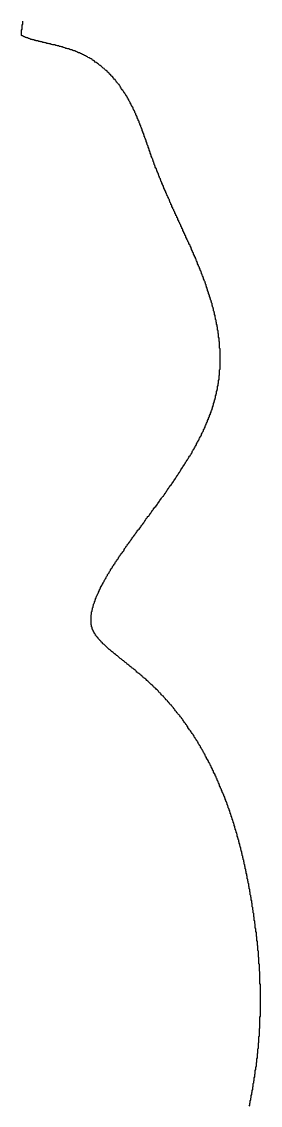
# Model space of a CAD drawing. Header units: millimetres. Extents: x 111 to 2999, y 81 to 1941.
# Drawn here: x 1064.9 to 1069.65, y 1395.88 to 1417.43 of the extents above; entities that cross this region are included whole.
import ezdxf

# ---------------------------------------------------------------- set-up
doc = ezdxf.new("R2010")
doc.units = ezdxf.units.MM

msp = doc.modelspace()

# ---------------------------------------------------------------- linework, layer by layer
msp.add_polyline3d([(1069.43, 1395.863, 0), (1069.44, 1395.883, 0), (1069.44, 1395.903, 0), (1069.44, 1395.913, 0), (1069.45, 1395.933, 0), (1069.45, 1395.953, 0), (1069.45, 1395.973, 0), (1069.46, 1395.983, 0), (1069.46, 1396.003, 0), (1069.46, 1396.023, 0), (1069.47, 1396.033, 0), (1069.47, 1396.053, 0), (1069.47, 1396.073, 0), (1069.48, 1396.093, 0), (1069.48, 1396.103, 0), (1069.48, 1396.123, 0), (1069.49, 1396.143, 0), (1069.49, 1396.153, 0), (1069.49, 1396.173, 0), (1069.5, 1396.193, 0), (1069.5, 1396.203, 0), (1069.5, 1396.223, 0), (1069.5, 1396.243, 0), (1069.51, 1396.253, 0), (1069.51, 1396.273, 0), (1069.51, 1396.293, 0), (1069.51, 1396.313, 0), (1069.52, 1396.323, 0), (1069.52, 1396.343, 0), (1069.52, 1396.363, 0), (1069.53, 1396.373, 0), (1069.53, 1396.393, 0), (1069.53, 1396.413, 0), (1069.53, 1396.423, 0), (1069.54, 1396.443, 0), (1069.54, 1396.463, 0), (1069.54, 1396.473, 0), (1069.54, 1396.493, 0), (1069.55, 1396.513, 0), (1069.55, 1396.523, 0), (1069.55, 1396.543, 0), (1069.55, 1396.563, 0), (1069.55, 1396.573, 0), (1069.56, 1396.593, 0), (1069.56, 1396.603, 0), (1069.56, 1396.623, 0), (1069.56, 1396.643, 0), (1069.57, 1396.653, 0), (1069.57, 1396.673, 0), (1069.57, 1396.693, 0), (1069.57, 1396.703, 0), (1069.57, 1396.723, 0), (1069.58, 1396.743, 0), (1069.58, 1396.753, 0), (1069.58, 1396.773, 0), (1069.58, 1396.793, 0), (1069.58, 1396.803, 0), (1069.59, 1396.823, 0), (1069.59, 1396.833, 0), (1069.59, 1396.853, 0), (1069.59, 1396.873, 0), (1069.59, 1396.883, 0), (1069.59, 1396.903, 0), (1069.6, 1396.923, 0), (1069.6, 1396.933, 0), (1069.6, 1396.953, 0), (1069.6, 1396.963, 0), (1069.6, 1396.983, 0), (1069.6, 1397.003, 0), (1069.61, 1397.013, 0), (1069.61, 1397.033, 0), (1069.61, 1397.043, 0), (1069.61, 1397.063, 0), (1069.61, 1397.083, 0), (1069.61, 1397.093, 0), (1069.61, 1397.113, 0), (1069.62, 1397.133, 0), (1069.62, 1397.143, 0), (1069.62, 1397.163, 0), (1069.62, 1397.173, 0), (1069.62, 1397.193, 0), (1069.62, 1397.213, 0), (1069.62, 1397.223, 0), (1069.62, 1397.243, 0), (1069.63, 1397.253, 0), (1069.63, 1397.273, 0), (1069.63, 1397.293, 0), (1069.63, 1397.303, 0), (1069.63, 1397.323, 0), (1069.63, 1397.333, 0), (1069.63, 1397.353, 0), (1069.63, 1397.363, 0), (1069.63, 1397.383, 0), (1069.63, 1397.403, 0), (1069.64, 1397.413, 0), (1069.64, 1397.433, 0), (1069.64, 1397.443, 0), (1069.64, 1397.463, 0), (1069.64, 1397.483, 0), (1069.64, 1397.493, 0), (1069.64, 1397.513, 0), (1069.64, 1397.523, 0), (1069.64, 1397.543, 0), (1069.64, 1397.553, 0), (1069.64, 1397.573, 0), (1069.64, 1397.593, 0), (1069.64, 1397.603, 0), (1069.64, 1397.623, 0), (1069.64, 1397.633, 0), (1069.65, 1397.653, 0), (1069.65, 1397.663, 0), (1069.65, 1397.683, 0), (1069.65, 1397.703, 0), (1069.65, 1397.713, 0), (1069.65, 1397.733, 0), (1069.65, 1397.743, 0), (1069.65, 1397.763, 0), (1069.65, 1397.773, 0), (1069.65, 1397.793, 0), (1069.65, 1397.803, 0), (1069.65, 1397.823, 0), (1069.65, 1397.843, 0), (1069.65, 1397.853, 0), (1069.65, 1397.873, 0), (1069.65, 1397.883, 0), (1069.65, 1397.903, 0), (1069.65, 1397.913, 0), (1069.65, 1397.933, 0), (1069.65, 1397.943, 0), (1069.65, 1397.963, 0), (1069.65, 1397.973, 0), (1069.65, 1397.993, 0), (1069.65, 1398.013, 0), (1069.65, 1398.023, 0), (1069.65, 1398.043, 0), (1069.65, 1398.053, 0), (1069.65, 1398.073, 0), (1069.65, 1398.083, 0), (1069.65, 1398.103, 0), (1069.65, 1398.113, 0), (1069.65, 1398.133, 0), (1069.65, 1398.143, 0), (1069.65, 1398.163, 0), (1069.65, 1398.183, 0), (1069.65, 1398.193, 0), (1069.65, 1398.213, 0), (1069.65, 1398.223, 0), (1069.65, 1398.243, 0), (1069.65, 1398.253, 0), (1069.65, 1398.273, 0), (1069.65, 1398.283, 0), (1069.64, 1398.303, 0), (1069.64, 1398.313, 0), (1069.64, 1398.333, 0), (1069.64, 1398.343, 0), (1069.64, 1398.363, 0), (1069.64, 1398.373, 0), (1069.64, 1398.393, 0), (1069.64, 1398.403, 0), (1069.64, 1398.423, 0), (1069.64, 1398.443, 0), (1069.64, 1398.453, 0), (1069.64, 1398.473, 0), (1069.64, 1398.483, 0), (1069.64, 1398.503, 0), (1069.64, 1398.513, 0), (1069.64, 1398.533, 0), (1069.63, 1398.543, 0), (1069.63, 1398.563, 0), (1069.63, 1398.573, 0), (1069.63, 1398.593, 0), (1069.63, 1398.603, 0), (1069.63, 1398.623, 0), (1069.63, 1398.633, 0), (1069.63, 1398.653, 0), (1069.63, 1398.663, 0), (1069.63, 1398.683, 0), (1069.62, 1398.693, 0), (1069.62, 1398.713, 0), (1069.62, 1398.723, 0), (1069.62, 1398.743, 0), (1069.62, 1398.753, 0), (1069.62, 1398.773, 0), (1069.62, 1398.783, 0), (1069.62, 1398.803, 0), (1069.62, 1398.813, 0), (1069.61, 1398.833, 0), (1069.61, 1398.843, 0), (1069.61, 1398.863, 0), (1069.61, 1398.873, 0), (1069.61, 1398.893, 0), (1069.61, 1398.913, 0), (1069.61, 1398.923, 0), (1069.61, 1398.943, 0), (1069.6, 1398.953, 0), (1069.6, 1398.973, 0), (1069.6, 1398.983, 0), (1069.6, 1399.003, 0), (1069.6, 1399.013, 0), (1069.6, 1399.033, 0), (1069.6, 1399.043, 0), (1069.59, 1399.063, 0), (1069.59, 1399.073, 0), (1069.59, 1399.093, 0), (1069.59, 1399.103, 0), (1069.59, 1399.123, 0), (1069.59, 1399.133, 0), (1069.58, 1399.153, 0), (1069.58, 1399.163, 0), (1069.58, 1399.183, 0), (1069.58, 1399.193, 0), (1069.58, 1399.213, 0), (1069.58, 1399.223, 0), (1069.57, 1399.243, 0), (1069.57, 1399.253, 0), (1069.57, 1399.273, 0), (1069.57, 1399.283, 0), (1069.57, 1399.303, 0), (1069.57, 1399.313, 0), (1069.56, 1399.333, 0), (1069.56, 1399.343, 0), (1069.56, 1399.363, 0), (1069.56, 1399.373, 0), (1069.56, 1399.393, 0), (1069.55, 1399.403, 0), (1069.55, 1399.423, 0), (1069.55, 1399.433, 0), (1069.55, 1399.453, 0), (1069.55, 1399.463, 0), (1069.55, 1399.483, 0), (1069.54, 1399.493, 0), (1069.54, 1399.513, 0), (1069.54, 1399.523, 0), (1069.54, 1399.543, 0), (1069.53, 1399.553, 0), (1069.53, 1399.573, 0), (1069.53, 1399.583, 0), (1069.53, 1399.603, 0), (1069.53, 1399.613, 0), (1069.52, 1399.633, 0), (1069.52, 1399.643, 0), (1069.52, 1399.663, 0), (1069.52, 1399.673, 0), (1069.52, 1399.693, 0), (1069.51, 1399.703, 0), (1069.51, 1399.723, 0), (1069.51, 1399.733, 0), (1069.51, 1399.753, 0), (1069.5, 1399.763, 0), (1069.5, 1399.783, 0), (1069.5, 1399.793, 0), (1069.5, 1399.813, 0), (1069.49, 1399.823, 0), (1069.49, 1399.843, 0), (1069.49, 1399.853, 0), (1069.49, 1399.873, 0), (1069.49, 1399.883, 0), (1069.48, 1399.903, 0), (1069.48, 1399.913, 0), (1069.48, 1399.933, 0), (1069.48, 1399.943, 0), (1069.47, 1399.963, 0), (1069.47, 1399.973, 0), (1069.47, 1399.993, 0), (1069.47, 1400.003, 0), (1069.46, 1400.023, 0), (1069.46, 1400.033, 0), (1069.46, 1400.053, 0), (1069.45, 1400.063, 0), (1069.45, 1400.083, 0), (1069.45, 1400.093, 0), (1069.45, 1400.113, 0), (1069.44, 1400.123, 0), (1069.44, 1400.143, 0), (1069.44, 1400.153, 0), (1069.44, 1400.173, 0), (1069.43, 1400.183, 0), (1069.43, 1400.203, 0), (1069.43, 1400.213, 0), (1069.42, 1400.233, 0), (1069.42, 1400.253, 0), (1069.42, 1400.263, 0), (1069.42, 1400.283, 0), (1069.41, 1400.293, 0), (1069.41, 1400.313, 0), (1069.41, 1400.323, 0), (1069.4, 1400.343, 0), (1069.4, 1400.353, 0), (1069.4, 1400.373, 0), (1069.39, 1400.383, 0), (1069.39, 1400.403, 0), (1069.39, 1400.413, 0), (1069.39, 1400.433, 0), (1069.38, 1400.443, 0), (1069.38, 1400.463, 0), (1069.38, 1400.473, 0), (1069.37, 1400.493, 0), (1069.37, 1400.503, 0), (1069.37, 1400.523, 0), (1069.36, 1400.543, 0), (1069.36, 1400.553, 0), (1069.36, 1400.573, 0), (1069.35, 1400.583, 0), (1069.35, 1400.603, 0), (1069.35, 1400.613, 0), (1069.34, 1400.633, 0), (1069.34, 1400.643, 0), (1069.34, 1400.663, 0), (1069.33, 1400.673, 0), (1069.33, 1400.693, 0), (1069.33, 1400.703, 0), (1069.32, 1400.723, 0), (1069.32, 1400.733, 0), (1069.32, 1400.753, 0), (1069.31, 1400.763, 0), (1069.31, 1400.783, 0), (1069.3, 1400.803, 0), (1069.3, 1400.813, 0), (1069.3, 1400.833, 0), (1069.29, 1400.843, 0), (1069.29, 1400.863, 0), (1069.29, 1400.873, 0), (1069.28, 1400.893, 0), (1069.28, 1400.903, 0), (1069.28, 1400.923, 0), (1069.27, 1400.933, 0), (1069.27, 1400.953, 0), (1069.26, 1400.963, 0), (1069.26, 1400.983, 0), (1069.26, 1401.003, 0), (1069.25, 1401.013, 0), (1069.25, 1401.033, 0), (1069.24, 1401.043, 0), (1069.24, 1401.063, 0), (1069.24, 1401.073, 0), (1069.23, 1401.093, 0), (1069.23, 1401.103, 0), (1069.22, 1401.123, 0), (1069.22, 1401.133, 0), (1069.22, 1401.153, 0), (1069.21, 1401.163, 0), (1069.21, 1401.183, 0), (1069.2, 1401.193, 0), (1069.2, 1401.213, 0), (1069.19, 1401.233, 0), (1069.19, 1401.243, 0), (1069.19, 1401.263, 0), (1069.18, 1401.273, 0), (1069.18, 1401.293, 0), (1069.17, 1401.303, 0), (1069.17, 1401.323, 0), (1069.16, 1401.333, 0), (1069.16, 1401.353, 0), (1069.15, 1401.363, 0), (1069.15, 1401.383, 0), (1069.14, 1401.393, 0), (1069.14, 1401.413, 0), (1069.14, 1401.423, 0), (1069.13, 1401.443, 0), (1069.13, 1401.463, 0), (1069.12, 1401.473, 0), (1069.12, 1401.493, 0), (1069.11, 1401.503, 0), (1069.11, 1401.523, 0), (1069.1, 1401.533, 0), (1069.1, 1401.553, 0), (1069.09, 1401.563, 0), (1069.09, 1401.583, 0), (1069.08, 1401.593, 0), (1069.08, 1401.613, 0), (1069.07, 1401.623, 0), (1069.07, 1401.643, 0), (1069.06, 1401.653, 0), (1069.06, 1401.673, 0), (1069.05, 1401.683, 0), (1069.05, 1401.703, 0), (1069.04, 1401.713, 0), (1069.04, 1401.733, 0), (1069.03, 1401.753, 0), (1069.03, 1401.763, 0), (1069.02, 1401.783, 0), (1069.01, 1401.793, 0), (1069.01, 1401.813, 0), (1069, 1401.823, 0), (1069, 1401.843, 0), (1068.99, 1401.853, 0), (1068.99, 1401.873, 0), (1068.98, 1401.883, 0), (1068.98, 1401.903, 0), (1068.97, 1401.913, 0), (1068.96, 1401.933, 0), (1068.96, 1401.943, 0), (1068.95, 1401.963, 0), (1068.95, 1401.973, 0), (1068.94, 1401.993, 0), (1068.94, 1402.003, 0), (1068.93, 1402.023, 0), (1068.92, 1402.033, 0), (1068.92, 1402.053, 0), (1068.91, 1402.063, 0), (1068.91, 1402.083, 0), (1068.9, 1402.093, 0), (1068.89, 1402.113, 0), (1068.89, 1402.123, 0), (1068.88, 1402.143, 0), (1068.88, 1402.153, 0), (1068.87, 1402.173, 0), (1068.86, 1402.183, 0), (1068.86, 1402.203, 0), (1068.85, 1402.213, 0), (1068.84, 1402.233, 0), (1068.84, 1402.243, 0), (1068.83, 1402.263, 0), (1068.83, 1402.273, 0), (1068.82, 1402.293, 0), (1068.81, 1402.303, 0), (1068.81, 1402.323, 0), (1068.8, 1402.333, 0), (1068.79, 1402.353, 0), (1068.79, 1402.363, 0), (1068.78, 1402.383, 0), (1068.77, 1402.393, 0), (1068.77, 1402.413, 0), (1068.76, 1402.423, 0), (1068.75, 1402.443, 0), (1068.75, 1402.453, 0), (1068.74, 1402.473, 0), (1068.73, 1402.483, 0), (1068.72, 1402.503, 0), (1068.72, 1402.513, 0), (1068.71, 1402.533, 0), (1068.7, 1402.543, 0), (1068.7, 1402.563, 0), (1068.69, 1402.573, 0), (1068.68, 1402.593, 0), (1068.67, 1402.603, 0), (1068.67, 1402.623, 0), (1068.66, 1402.633, 0), (1068.65, 1402.643, 0), (1068.65, 1402.663, 0), (1068.64, 1402.673, 0), (1068.63, 1402.693, 0), (1068.62, 1402.703, 0), (1068.62, 1402.723, 0), (1068.61, 1402.733, 0), (1068.6, 1402.753, 0), (1068.59, 1402.763, 0), (1068.58, 1402.783, 0), (1068.58, 1402.793, 0), (1068.57, 1402.803, 0), (1068.56, 1402.823, 0), (1068.55, 1402.833, 0), (1068.55, 1402.853, 0), (1068.54, 1402.863, 0), (1068.53, 1402.883, 0), (1068.52, 1402.893, 0), (1068.51, 1402.913, 0), (1068.51, 1402.923, 0), (1068.5, 1402.933, 0), (1068.49, 1402.953, 0), (1068.48, 1402.963, 0), (1068.47, 1402.983, 0), (1068.46, 1402.993, 0), (1068.46, 1403.013, 0), (1068.45, 1403.023, 0), (1068.44, 1403.033, 0), (1068.43, 1403.053, 0), (1068.42, 1403.063, 0), (1068.41, 1403.083, 0), (1068.41, 1403.093, 0), (1068.4, 1403.113, 0), (1068.39, 1403.123, 0), (1068.38, 1403.133, 0), (1068.37, 1403.153, 0), (1068.36, 1403.163, 0), (1068.35, 1403.183, 0), (1068.34, 1403.193, 0), (1068.33, 1403.203, 0), (1068.33, 1403.223, 0), (1068.32, 1403.233, 0), (1068.31, 1403.253, 0), (1068.3, 1403.263, 0), (1068.29, 1403.273, 0), (1068.28, 1403.293, 0), (1068.27, 1403.303, 0), (1068.26, 1403.323, 0), (1068.25, 1403.333, 0), (1068.24, 1403.343, 0), (1068.23, 1403.363, 0), (1068.22, 1403.373, 0), (1068.21, 1403.393, 0), (1068.21, 1403.403, 0), (1068.2, 1403.413, 0), (1068.19, 1403.433, 0), (1068.18, 1403.443, 0), (1068.17, 1403.453, 0), (1068.16, 1403.473, 0), (1068.15, 1403.483, 0), (1068.14, 1403.493, 0), (1068.13, 1403.513, 0), (1068.12, 1403.523, 0), (1068.11, 1403.543, 0), (1068.1, 1403.553, 0), (1068.09, 1403.563, 0), (1068.08, 1403.583, 0), (1068.07, 1403.593, 0), (1068.06, 1403.603, 0), (1068.05, 1403.623, 0), (1068.04, 1403.633, 0), (1068.03, 1403.643, 0), (1068.01, 1403.663, 0), (1068, 1403.673, 0), (1067.99, 1403.683, 0), (1067.98, 1403.703, 0), (1067.97, 1403.713, 0), (1067.96, 1403.723, 0), (1067.95, 1403.743, 0), (1067.94, 1403.753, 0), (1067.93, 1403.763, 0), (1067.92, 1403.783, 0), (1067.91, 1403.793, 0), (1067.9, 1403.803, 0), (1067.89, 1403.813, 0), (1067.88, 1403.833, 0), (1067.86, 1403.843, 0), (1067.85, 1403.853, 0), (1067.84, 1403.873, 0), (1067.83, 1403.883, 0), (1067.82, 1403.893, 0), (1067.81, 1403.903, 0), (1067.8, 1403.923, 0), (1067.79, 1403.933, 0), (1067.77, 1403.943, 0), (1067.76, 1403.963, 0), (1067.75, 1403.973, 0), (1067.74, 1403.983, 0), (1067.73, 1403.993, 0), (1067.72, 1404.013, 0), (1067.7, 1404.023, 0), (1067.69, 1404.033, 0), (1067.68, 1404.043, 0), (1067.67, 1404.063, 0), (1067.66, 1404.073, 0), (1067.64, 1404.083, 0), (1067.63, 1404.093, 0), (1067.62, 1404.113, 0), (1067.61, 1404.123, 0), (1067.6, 1404.133, 0), (1067.58, 1404.143, 0), (1067.57, 1404.163, 0), (1067.56, 1404.173, 0), (1067.55, 1404.183, 0), (1067.53, 1404.193, 0), (1067.52, 1404.203, 0), (1067.51, 1404.223, 0), (1067.5, 1404.233, 0), (1067.48, 1404.243, 0), (1067.47, 1404.253, 0), (1067.46, 1404.263, 0), (1067.44, 1404.283, 0), (1067.43, 1404.293, 0), (1067.42, 1404.303, 0), (1067.41, 1404.313, 0), (1067.39, 1404.323, 0), (1067.38, 1404.343, 0), (1067.37, 1404.353, 0), (1067.35, 1404.363, 0), (1067.34, 1404.373, 0), (1067.33, 1404.383, 0), (1067.31, 1404.393, 0), (1067.3, 1404.403, 0), (1067.29, 1404.423, 0), (1067.27, 1404.433, 0), (1067.26, 1404.443, 0), (1067.25, 1404.453, 0), (1067.23, 1404.463, 0), (1067.22, 1404.473, 0), (1067.21, 1404.483, 0), (1067.19, 1404.493, 0), (1067.18, 1404.513, 0), (1067.17, 1404.523, 0), (1067.16, 1404.533, 0), (1067.14, 1404.543, 0), (1067.13, 1404.553, 0), (1067.12, 1404.563, 0), (1067.1, 1404.573, 0), (1067.09, 1404.583, 0), (1067.08, 1404.593, 0), (1067.06, 1404.603, 0), (1067.05, 1404.613, 0), (1067.04, 1404.623, 0), (1067.03, 1404.633, 0), (1067.01, 1404.643, 0), (1067, 1404.653, 0), (1066.99, 1404.663, 0), (1066.98, 1404.673, 0), (1066.96, 1404.683, 0), (1066.95, 1404.693, 0), (1066.94, 1404.703, 0), (1066.93, 1404.713, 0), (1066.91, 1404.723, 0), (1066.9, 1404.733, 0), (1066.89, 1404.743, 0), (1066.88, 1404.753, 0), (1066.86, 1404.763, 0), (1066.85, 1404.773, 0), (1066.84, 1404.783, 0), (1066.83, 1404.793, 0), (1066.82, 1404.803, 0), (1066.81, 1404.813, 0), (1066.79, 1404.823, 0), (1066.78, 1404.833, 0), (1066.77, 1404.843, 0), (1066.76, 1404.853, 0), (1066.75, 1404.853, 0), (1066.74, 1404.863, 0), (1066.73, 1404.873, 0), (1066.72, 1404.883, 0), (1066.7, 1404.893, 0), (1066.69, 1404.903, 0), (1066.68, 1404.913, 0), (1066.67, 1404.923, 0), (1066.66, 1404.933, 0), (1066.65, 1404.943, 0), (1066.64, 1404.943, 0), (1066.63, 1404.953, 0), (1066.62, 1404.963, 0), (1066.61, 1404.973, 0), (1066.6, 1404.983, 0), (1066.59, 1404.993, 0), (1066.58, 1405.003, 0), (1066.58, 1405.003, 0), (1066.57, 1405.013, 0), (1066.56, 1405.023, 0), (1066.55, 1405.033, 0), (1066.54, 1405.043, 0), (1066.53, 1405.043, 0), (1066.52, 1405.053, 0), (1066.51, 1405.063, 0), (1066.51, 1405.073, 0), (1066.5, 1405.083, 0), (1066.49, 1405.083, 0), (1066.48, 1405.093, 0), (1066.48, 1405.103, 0), (1066.47, 1405.113, 0), (1066.46, 1405.113, 0), (1066.46, 1405.123, 0), (1066.45, 1405.133, 0), (1066.44, 1405.143, 0), (1066.44, 1405.143, 0), (1066.43, 1405.153, 0), (1066.42, 1405.163, 0), (1066.42, 1405.173, 0), (1066.41, 1405.173, 0), (1066.41, 1405.183, 0), (1066.4, 1405.193, 0), (1066.4, 1405.193, 0), (1066.39, 1405.203, 0), (1066.39, 1405.203, 0), (1066.38, 1405.213, 0), (1066.38, 1405.223, 0), (1066.37, 1405.223, 0), (1066.37, 1405.233, 0), (1066.36, 1405.243, 0), (1066.36, 1405.243, 0), (1066.36, 1405.253, 0), (1066.35, 1405.253, 0), (1066.35, 1405.263, 0), (1066.35, 1405.263, 0), (1066.34, 1405.273, 0), (1066.34, 1405.273, 0), (1066.34, 1405.283, 0), (1066.33, 1405.293, 0), (1066.33, 1405.293, 0), (1066.33, 1405.303, 0), (1066.33, 1405.303, 0), (1066.32, 1405.313, 0), (1066.32, 1405.313, 0), (1066.32, 1405.323, 0), (1066.32, 1405.323, 0), (1066.31, 1405.333, 0), (1066.31, 1405.333, 0), (1066.31, 1405.343, 0), (1066.31, 1405.343, 0), (1066.31, 1405.353, 0), (1066.3, 1405.353, 0), (1066.3, 1405.363, 0), (1066.3, 1405.373, 0), (1066.3, 1405.373, 0), (1066.3, 1405.383, 0), (1066.3, 1405.383, 0), (1066.29, 1405.393, 0), (1066.29, 1405.393, 0), (1066.29, 1405.403, 0), (1066.29, 1405.403, 0), (1066.29, 1405.413, 0), (1066.29, 1405.423, 0), (1066.29, 1405.423, 0), (1066.29, 1405.433, 0), (1066.28, 1405.433, 0), (1066.28, 1405.443, 0), (1066.28, 1405.443, 0), (1066.28, 1405.453, 0), (1066.28, 1405.463, 0), (1066.28, 1405.463, 0), (1066.28, 1405.473, 0), (1066.28, 1405.473, 0), (1066.28, 1405.483, 0), (1066.28, 1405.493, 0), (1066.28, 1405.493, 0), (1066.28, 1405.503, 0), (1066.28, 1405.513, 0), (1066.28, 1405.513, 0), (1066.28, 1405.523, 0), (1066.28, 1405.533, 0), (1066.28, 1405.533, 0), (1066.28, 1405.543, 0), (1066.28, 1405.553, 0), (1066.28, 1405.553, 0), (1066.28, 1405.563, 0), (1066.28, 1405.573, 0), (1066.28, 1405.573, 0), (1066.28, 1405.583, 0), (1066.28, 1405.593, 0), (1066.28, 1405.603, 0), (1066.28, 1405.603, 0), (1066.28, 1405.613, 0), (1066.28, 1405.623, 0), (1066.28, 1405.633, 0), (1066.29, 1405.643, 0), (1066.29, 1405.643, 0), (1066.29, 1405.653, 0), (1066.29, 1405.663, 0), (1066.29, 1405.673, 0), (1066.29, 1405.683, 0), (1066.29, 1405.683, 0), (1066.29, 1405.693, 0), (1066.3, 1405.703, 0), (1066.3, 1405.713, 0), (1066.3, 1405.723, 0), (1066.3, 1405.733, 0), (1066.3, 1405.733, 0), (1066.31, 1405.743, 0), (1066.31, 1405.753, 0), (1066.31, 1405.763, 0), (1066.31, 1405.773, 0), (1066.32, 1405.783, 0), (1066.32, 1405.793, 0), (1066.32, 1405.803, 0), (1066.32, 1405.813, 0), (1066.33, 1405.823, 0), (1066.33, 1405.833, 0), (1066.33, 1405.843, 0), (1066.34, 1405.853, 0), (1066.34, 1405.863, 0), (1066.34, 1405.863, 0), (1066.35, 1405.873, 0), (1066.35, 1405.883, 0), (1066.35, 1405.893, 0), (1066.36, 1405.903, 0), (1066.36, 1405.913, 0), (1066.36, 1405.923, 0), (1066.37, 1405.943, 0), (1066.37, 1405.953, 0), (1066.38, 1405.963, 0), (1066.38, 1405.973, 0), (1066.38, 1405.983, 0), (1066.39, 1405.993, 0), (1066.39, 1406.003, 0), (1066.4, 1406.013, 0), (1066.4, 1406.023, 0), (1066.41, 1406.033, 0), (1066.41, 1406.043, 0), (1066.42, 1406.053, 0), (1066.42, 1406.063, 0), (1066.43, 1406.073, 0), (1066.43, 1406.083, 0), (1066.44, 1406.103, 0), (1066.44, 1406.113, 0), (1066.45, 1406.123, 0), (1066.45, 1406.133, 0), (1066.46, 1406.143, 0), (1066.46, 1406.153, 0), (1066.47, 1406.163, 0), (1066.47, 1406.173, 0), (1066.48, 1406.193, 0), (1066.49, 1406.203, 0), (1066.49, 1406.213, 0), (1066.5, 1406.223, 0), (1066.5, 1406.233, 0), (1066.51, 1406.243, 0), (1066.52, 1406.263, 0), (1066.52, 1406.273, 0), (1066.53, 1406.283, 0), (1066.54, 1406.293, 0), (1066.54, 1406.303, 0), (1066.55, 1406.323, 0), (1066.56, 1406.333, 0), (1066.56, 1406.343, 0), (1066.57, 1406.353, 0), (1066.58, 1406.363, 0), (1066.58, 1406.383, 0), (1066.59, 1406.393, 0), (1066.6, 1406.403, 0), (1066.61, 1406.413, 0), (1066.61, 1406.433, 0), (1066.62, 1406.443, 0), (1066.63, 1406.453, 0), (1066.64, 1406.463, 0), (1066.64, 1406.473, 0), (1066.65, 1406.493, 0), (1066.66, 1406.503, 0), (1066.67, 1406.513, 0), (1066.67, 1406.523, 0), (1066.68, 1406.543, 0), (1066.69, 1406.553, 0), (1066.7, 1406.563, 0), (1066.71, 1406.583, 0), (1066.71, 1406.593, 0), (1066.72, 1406.603, 0), (1066.73, 1406.613, 0), (1066.74, 1406.633, 0), (1066.75, 1406.643, 0), (1066.76, 1406.653, 0), (1066.76, 1406.673, 0), (1066.77, 1406.683, 0), (1066.78, 1406.693, 0), (1066.79, 1406.703, 0), (1066.8, 1406.723, 0), (1066.81, 1406.733, 0), (1066.82, 1406.743, 0), (1066.83, 1406.763, 0), (1066.83, 1406.773, 0), (1066.84, 1406.783, 0), (1066.85, 1406.803, 0), (1066.86, 1406.813, 0), (1066.87, 1406.823, 0), (1066.88, 1406.843, 0), (1066.89, 1406.853, 0), (1066.9, 1406.863, 0), (1066.91, 1406.883, 0), (1066.92, 1406.893, 0), (1066.93, 1406.903, 0), (1066.94, 1406.923, 0), (1066.94, 1406.933, 0), (1066.95, 1406.953, 0), (1066.96, 1406.963, 0), (1066.97, 1406.973, 0), (1066.98, 1406.993, 0), (1066.99, 1407.003, 0), (1067, 1407.013, 0), (1067.01, 1407.033, 0), (1067.02, 1407.043, 0), (1067.03, 1407.053, 0), (1067.04, 1407.073, 0), (1067.05, 1407.083, 0), (1067.06, 1407.103, 0), (1067.07, 1407.113, 0), (1067.08, 1407.123, 0), (1067.09, 1407.143, 0), (1067.1, 1407.153, 0), (1067.11, 1407.173, 0), (1067.12, 1407.183, 0), (1067.13, 1407.193, 0), (1067.14, 1407.213, 0), (1067.15, 1407.223, 0), (1067.16, 1407.243, 0), (1067.17, 1407.253, 0), (1067.18, 1407.263, 0), (1067.19, 1407.283, 0), (1067.2, 1407.293, 0), (1067.21, 1407.313, 0), (1067.22, 1407.323, 0), (1067.24, 1407.333, 0), (1067.25, 1407.353, 0), (1067.26, 1407.363, 0), (1067.27, 1407.383, 0), (1067.28, 1407.393, 0), (1067.29, 1407.413, 0), (1067.3, 1407.423, 0), (1067.31, 1407.433, 0), (1067.32, 1407.453, 0), (1067.33, 1407.463, 0), (1067.34, 1407.483, 0), (1067.35, 1407.493, 0), (1067.36, 1407.513, 0), (1067.37, 1407.523, 0), (1067.38, 1407.543, 0), (1067.39, 1407.553, 0), (1067.4, 1407.563, 0), (1067.41, 1407.583, 0), (1067.43, 1407.593, 0), (1067.44, 1407.613, 0), (1067.45, 1407.623, 0), (1067.46, 1407.643, 0), (1067.47, 1407.653, 0), (1067.48, 1407.673, 0), (1067.49, 1407.683, 0), (1067.5, 1407.703, 0), (1067.51, 1407.713, 0), (1067.52, 1407.723, 0), (1067.53, 1407.743, 0), (1067.54, 1407.753, 0), (1067.55, 1407.773, 0), (1067.57, 1407.783, 0), (1067.58, 1407.803, 0), (1067.59, 1407.813, 0), (1067.6, 1407.833, 0), (1067.61, 1407.843, 0), (1067.62, 1407.863, 0), (1067.63, 1407.873, 0), (1067.64, 1407.893, 0), (1067.65, 1407.903, 0), (1067.66, 1407.923, 0), (1067.67, 1407.933, 0), (1067.68, 1407.953, 0), (1067.69, 1407.963, 0), (1067.71, 1407.983, 0), (1067.72, 1407.993, 0), (1067.73, 1408.013, 0), (1067.74, 1408.023, 0), (1067.75, 1408.043, 0), (1067.76, 1408.053, 0), (1067.77, 1408.073, 0), (1067.78, 1408.083, 0), (1067.79, 1408.103, 0), (1067.8, 1408.113, 0), (1067.81, 1408.133, 0), (1067.82, 1408.143, 0), (1067.83, 1408.163, 0), (1067.84, 1408.173, 0), (1067.85, 1408.193, 0), (1067.87, 1408.203, 0), (1067.88, 1408.223, 0), (1067.89, 1408.233, 0), (1067.9, 1408.253, 0), (1067.91, 1408.263, 0), (1067.92, 1408.283, 0), (1067.93, 1408.293, 0), (1067.94, 1408.313, 0), (1067.95, 1408.323, 0), (1067.96, 1408.343, 0), (1067.97, 1408.363, 0), (1067.98, 1408.373, 0), (1067.99, 1408.393, 0), (1068, 1408.403, 0), (1068.01, 1408.423, 0), (1068.02, 1408.433, 0), (1068.03, 1408.453, 0), (1068.04, 1408.463, 0), (1068.05, 1408.483, 0), (1068.06, 1408.493, 0), (1068.07, 1408.513, 0), (1068.08, 1408.533, 0), (1068.09, 1408.543, 0), (1068.1, 1408.563, 0), (1068.11, 1408.573, 0), (1068.12, 1408.593, 0), (1068.13, 1408.603, 0), (1068.14, 1408.623, 0), (1068.15, 1408.633, 0), (1068.16, 1408.653, 0), (1068.17, 1408.673, 0), (1068.18, 1408.683, 0), (1068.19, 1408.703, 0), (1068.2, 1408.713, 0), (1068.21, 1408.733, 0), (1068.22, 1408.743, 0), (1068.23, 1408.763, 0), (1068.24, 1408.783, 0), (1068.25, 1408.793, 0), (1068.26, 1408.813, 0), (1068.27, 1408.823, 0), (1068.28, 1408.843, 0), (1068.29, 1408.853, 0), (1068.29, 1408.873, 0), (1068.3, 1408.893, 0), (1068.31, 1408.903, 0), (1068.32, 1408.923, 0), (1068.33, 1408.933, 0), (1068.34, 1408.953, 0), (1068.35, 1408.973, 0), (1068.36, 1408.983, 0), (1068.37, 1409.003, 0), (1068.38, 1409.013, 0), (1068.38, 1409.033, 0), (1068.39, 1409.053, 0), (1068.4, 1409.063, 0), (1068.41, 1409.083, 0), (1068.42, 1409.103, 0), (1068.43, 1409.113, 0), (1068.43, 1409.133, 0), (1068.44, 1409.143, 0), (1068.45, 1409.163, 0), (1068.46, 1409.183, 0), (1068.47, 1409.193, 0), (1068.48, 1409.213, 0), (1068.48, 1409.223, 0), (1068.49, 1409.243, 0), (1068.5, 1409.263, 0), (1068.51, 1409.273, 0), (1068.52, 1409.293, 0), (1068.52, 1409.313, 0), (1068.53, 1409.323, 0), (1068.54, 1409.343, 0), (1068.55, 1409.363, 0), (1068.55, 1409.373, 0), (1068.56, 1409.393, 0), (1068.57, 1409.413, 0), (1068.57, 1409.423, 0), (1068.58, 1409.443, 0), (1068.59, 1409.463, 0), (1068.6, 1409.473, 0), (1068.6, 1409.493, 0), (1068.61, 1409.513, 0), (1068.62, 1409.523, 0), (1068.62, 1409.543, 0), (1068.63, 1409.563, 0), (1068.64, 1409.573, 0), (1068.64, 1409.593, 0), (1068.65, 1409.613, 0), (1068.66, 1409.623, 0), (1068.66, 1409.643, 0), (1068.67, 1409.663, 0), (1068.67, 1409.673, 0), (1068.68, 1409.693, 0), (1068.69, 1409.713, 0), (1068.69, 1409.733, 0), (1068.7, 1409.743, 0), (1068.7, 1409.763, 0), (1068.71, 1409.783, 0), (1068.71, 1409.793, 0), (1068.72, 1409.813, 0), (1068.72, 1409.833, 0), (1068.73, 1409.853, 0), (1068.73, 1409.863, 0), (1068.74, 1409.883, 0), (1068.74, 1409.903, 0), (1068.75, 1409.913, 0), (1068.75, 1409.933, 0), (1068.76, 1409.953, 0), (1068.76, 1409.973, 0), (1068.76, 1409.983, 0), (1068.77, 1410.003, 0), (1068.77, 1410.023, 0), (1068.78, 1410.033, 0), (1068.78, 1410.053, 0), (1068.78, 1410.073, 0), (1068.79, 1410.093, 0), (1068.79, 1410.103, 0), (1068.8, 1410.123, 0), (1068.8, 1410.143, 0), (1068.8, 1410.163, 0), (1068.8, 1410.173, 0), (1068.81, 1410.193, 0), (1068.81, 1410.213, 0), (1068.81, 1410.223, 0), (1068.82, 1410.243, 0), (1068.82, 1410.263, 0), (1068.82, 1410.283, 0), (1068.82, 1410.293, 0), (1068.83, 1410.313, 0), (1068.83, 1410.333, 0), (1068.83, 1410.343, 0), (1068.83, 1410.363, 0), (1068.83, 1410.383, 0), (1068.84, 1410.403, 0), (1068.84, 1410.413, 0), (1068.84, 1410.433, 0), (1068.84, 1410.453, 0), (1068.84, 1410.463, 0), (1068.84, 1410.483, 0), (1068.84, 1410.503, 0), (1068.85, 1410.513, 0), (1068.85, 1410.533, 0), (1068.85, 1410.553, 0), (1068.85, 1410.563, 0), (1068.85, 1410.583, 0), (1068.85, 1410.603, 0), (1068.85, 1410.623, 0), (1068.85, 1410.633, 0), (1068.85, 1410.653, 0), (1068.85, 1410.673, 0), (1068.85, 1410.683, 0), (1068.85, 1410.703, 0), (1068.85, 1410.723, 0), (1068.85, 1410.733, 0), (1068.85, 1410.753, 0), (1068.85, 1410.773, 0), (1068.85, 1410.783, 0), (1068.85, 1410.803, 0), (1068.85, 1410.823, 0), (1068.85, 1410.833, 0), (1068.85, 1410.853, 0), (1068.85, 1410.873, 0), (1068.85, 1410.883, 0), (1068.85, 1410.903, 0), (1068.85, 1410.923, 0), (1068.84, 1410.933, 0), (1068.84, 1410.953, 0), (1068.84, 1410.973, 0), (1068.84, 1410.983, 0), (1068.84, 1411.003, 0), (1068.84, 1411.023, 0), (1068.84, 1411.033, 0), (1068.84, 1411.053, 0), (1068.83, 1411.073, 0), (1068.83, 1411.083, 0), (1068.83, 1411.103, 0), (1068.83, 1411.113, 0), (1068.83, 1411.133, 0), (1068.82, 1411.153, 0), (1068.82, 1411.163, 0), (1068.82, 1411.183, 0), (1068.82, 1411.203, 0), (1068.82, 1411.213, 0), (1068.81, 1411.233, 0), (1068.81, 1411.243, 0), (1068.81, 1411.263, 0), (1068.81, 1411.283, 0), (1068.8, 1411.293, 0), (1068.8, 1411.313, 0), (1068.8, 1411.333, 0), (1068.8, 1411.343, 0), (1068.79, 1411.363, 0), (1068.79, 1411.373, 0), (1068.79, 1411.393, 0), (1068.78, 1411.413, 0), (1068.78, 1411.423, 0), (1068.78, 1411.443, 0), (1068.77, 1411.453, 0), (1068.77, 1411.473, 0), (1068.77, 1411.493, 0), (1068.76, 1411.503, 0), (1068.76, 1411.523, 0), (1068.76, 1411.533, 0), (1068.75, 1411.553, 0), (1068.75, 1411.563, 0), (1068.75, 1411.583, 0), (1068.74, 1411.603, 0), (1068.74, 1411.613, 0), (1068.74, 1411.633, 0), (1068.73, 1411.643, 0), (1068.73, 1411.663, 0), (1068.72, 1411.673, 0), (1068.72, 1411.693, 0), (1068.72, 1411.713, 0), (1068.71, 1411.723, 0), (1068.71, 1411.743, 0), (1068.7, 1411.753, 0), (1068.7, 1411.773, 0), (1068.69, 1411.783, 0), (1068.69, 1411.803, 0), (1068.69, 1411.823, 0), (1068.68, 1411.833, 0), (1068.68, 1411.853, 0), (1068.67, 1411.863, 0), (1068.67, 1411.883, 0), (1068.66, 1411.893, 0), (1068.66, 1411.913, 0), (1068.65, 1411.923, 0), (1068.65, 1411.943, 0), (1068.64, 1411.963, 0), (1068.64, 1411.973, 0), (1068.63, 1411.993, 0), (1068.63, 1412.003, 0), (1068.62, 1412.023, 0), (1068.62, 1412.033, 0), (1068.61, 1412.053, 0), (1068.61, 1412.063, 0), (1068.6, 1412.083, 0), (1068.6, 1412.093, 0), (1068.59, 1412.113, 0), (1068.59, 1412.123, 0), (1068.58, 1412.143, 0), (1068.58, 1412.153, 0), (1068.57, 1412.173, 0), (1068.57, 1412.193, 0), (1068.56, 1412.203, 0), (1068.56, 1412.223, 0), (1068.55, 1412.233, 0), (1068.55, 1412.253, 0), (1068.54, 1412.263, 0), (1068.53, 1412.283, 0), (1068.53, 1412.293, 0), (1068.52, 1412.313, 0), (1068.52, 1412.323, 0), (1068.51, 1412.343, 0), (1068.51, 1412.353, 0), (1068.5, 1412.373, 0), (1068.49, 1412.383, 0), (1068.49, 1412.403, 0), (1068.48, 1412.413, 0), (1068.48, 1412.433, 0), (1068.47, 1412.443, 0), (1068.47, 1412.463, 0), (1068.46, 1412.473, 0), (1068.45, 1412.493, 0), (1068.45, 1412.503, 0), (1068.44, 1412.523, 0), (1068.44, 1412.533, 0), (1068.43, 1412.553, 0), (1068.42, 1412.563, 0), (1068.42, 1412.583, 0), (1068.41, 1412.593, 0), (1068.4, 1412.613, 0), (1068.4, 1412.623, 0), (1068.39, 1412.643, 0), (1068.39, 1412.653, 0), (1068.38, 1412.673, 0), (1068.37, 1412.683, 0), (1068.37, 1412.703, 0), (1068.36, 1412.713, 0), (1068.36, 1412.733, 0), (1068.35, 1412.743, 0), (1068.34, 1412.763, 0), (1068.34, 1412.773, 0), (1068.33, 1412.783, 0), (1068.32, 1412.803, 0), (1068.32, 1412.813, 0), (1068.31, 1412.833, 0), (1068.3, 1412.843, 0), (1068.3, 1412.863, 0), (1068.29, 1412.873, 0), (1068.28, 1412.893, 0), (1068.28, 1412.903, 0), (1068.27, 1412.923, 0), (1068.27, 1412.933, 0), (1068.26, 1412.953, 0), (1068.25, 1412.963, 0), (1068.25, 1412.983, 0), (1068.24, 1412.993, 0), (1068.23, 1413.013, 0), (1068.23, 1413.023, 0), (1068.22, 1413.043, 0), (1068.21, 1413.053, 0), (1068.21, 1413.063, 0), (1068.2, 1413.083, 0), (1068.19, 1413.093, 0), (1068.19, 1413.113, 0), (1068.18, 1413.123, 0), (1068.17, 1413.143, 0), (1068.17, 1413.153, 0), (1068.16, 1413.173, 0), (1068.15, 1413.183, 0), (1068.15, 1413.203, 0), (1068.14, 1413.213, 0), (1068.13, 1413.233, 0), (1068.13, 1413.243, 0), (1068.12, 1413.253, 0), (1068.11, 1413.273, 0), (1068.11, 1413.283, 0), (1068.1, 1413.303, 0), (1068.09, 1413.313, 0), (1068.09, 1413.333, 0), (1068.08, 1413.343, 0), (1068.07, 1413.363, 0), (1068.07, 1413.373, 0), (1068.06, 1413.393, 0), (1068.05, 1413.403, 0), (1068.05, 1413.413, 0), (1068.04, 1413.433, 0), (1068.03, 1413.443, 0), (1068.03, 1413.463, 0), (1068.02, 1413.473, 0), (1068.01, 1413.493, 0), (1068.01, 1413.503, 0), (1068, 1413.523, 0), (1067.99, 1413.533, 0), (1067.99, 1413.553, 0), (1067.98, 1413.563, 0), (1067.97, 1413.573, 0), (1067.97, 1413.593, 0), (1067.96, 1413.603, 0), (1067.95, 1413.623, 0), (1067.95, 1413.633, 0), (1067.94, 1413.653, 0), (1067.93, 1413.663, 0), (1067.93, 1413.683, 0), (1067.92, 1413.693, 0), (1067.91, 1413.703, 0), (1067.91, 1413.723, 0), (1067.9, 1413.733, 0), (1067.89, 1413.753, 0), (1067.89, 1413.763, 0), (1067.88, 1413.783, 0), (1067.87, 1413.793, 0), (1067.87, 1413.813, 0), (1067.86, 1413.823, 0), (1067.85, 1413.833, 0), (1067.85, 1413.853, 0), (1067.84, 1413.863, 0), (1067.84, 1413.883, 0), (1067.83, 1413.893, 0), (1067.82, 1413.913, 0), (1067.82, 1413.923, 0), (1067.81, 1413.943, 0), (1067.8, 1413.953, 0), (1067.8, 1413.963, 0), (1067.79, 1413.983, 0), (1067.78, 1413.993, 0), (1067.78, 1414.013, 0), (1067.77, 1414.023, 0), (1067.77, 1414.043, 0), (1067.76, 1414.053, 0), (1067.75, 1414.073, 0), (1067.75, 1414.083, 0), (1067.74, 1414.093, 0), (1067.73, 1414.113, 0), (1067.73, 1414.123, 0), (1067.72, 1414.143, 0), (1067.72, 1414.153, 0), (1067.71, 1414.173, 0), (1067.7, 1414.183, 0), (1067.7, 1414.193, 0), (1067.69, 1414.213, 0), (1067.69, 1414.223, 0), (1067.68, 1414.243, 0), (1067.67, 1414.253, 0), (1067.67, 1414.273, 0), (1067.66, 1414.283, 0), (1067.66, 1414.303, 0), (1067.65, 1414.313, 0), (1067.64, 1414.323, 0), (1067.64, 1414.343, 0), (1067.63, 1414.353, 0), (1067.63, 1414.373, 0), (1067.62, 1414.383, 0), (1067.62, 1414.403, 0), (1067.61, 1414.413, 0), (1067.6, 1414.433, 0), (1067.6, 1414.443, 0), (1067.59, 1414.453, 0), (1067.59, 1414.473, 0), (1067.58, 1414.483, 0), (1067.58, 1414.503, 0), (1067.57, 1414.513, 0), (1067.56, 1414.533, 0), (1067.56, 1414.543, 0), (1067.55, 1414.563, 0), (1067.55, 1414.573, 0), (1067.54, 1414.583, 0), (1067.54, 1414.603, 0), (1067.53, 1414.613, 0), (1067.53, 1414.633, 0), (1067.52, 1414.643, 0), (1067.52, 1414.663, 0), (1067.51, 1414.673, 0), (1067.51, 1414.693, 0), (1067.5, 1414.703, 0), (1067.49, 1414.723, 0), (1067.49, 1414.733, 0), (1067.48, 1414.753, 0), (1067.48, 1414.763, 0), (1067.47, 1414.783, 0), (1067.47, 1414.793, 0), (1067.46, 1414.813, 0), (1067.46, 1414.823, 0), (1067.45, 1414.843, 0), (1067.45, 1414.853, 0), (1067.44, 1414.873, 0), (1067.44, 1414.883, 0), (1067.43, 1414.903, 0), (1067.43, 1414.913, 0), (1067.42, 1414.933, 0), (1067.42, 1414.943, 0), (1067.41, 1414.963, 0), (1067.4, 1414.973, 0), (1067.4, 1414.993, 0), (1067.39, 1415.003, 0), (1067.39, 1415.023, 0), (1067.38, 1415.043, 0), (1067.38, 1415.053, 0), (1067.37, 1415.073, 0), (1067.37, 1415.083, 0), (1067.36, 1415.103, 0), (1067.35, 1415.113, 0), (1067.35, 1415.133, 0), (1067.34, 1415.143, 0), (1067.34, 1415.163, 0), (1067.33, 1415.183, 0), (1067.33, 1415.193, 0), (1067.32, 1415.213, 0), (1067.31, 1415.223, 0), (1067.31, 1415.243, 0), (1067.3, 1415.263, 0), (1067.3, 1415.273, 0), (1067.29, 1415.293, 0), (1067.29, 1415.303, 0), (1067.28, 1415.323, 0), (1067.27, 1415.333, 0), (1067.27, 1415.353, 0), (1067.26, 1415.373, 0), (1067.25, 1415.383, 0), (1067.25, 1415.403, 0), (1067.24, 1415.413, 0), (1067.24, 1415.433, 0), (1067.23, 1415.453, 0), (1067.22, 1415.463, 0), (1067.22, 1415.483, 0), (1067.21, 1415.493, 0), (1067.2, 1415.513, 0), (1067.2, 1415.533, 0), (1067.19, 1415.543, 0), (1067.18, 1415.563, 0), (1067.17, 1415.573, 0), (1067.17, 1415.593, 0), (1067.16, 1415.603, 0), (1067.15, 1415.623, 0), (1067.15, 1415.643, 0), (1067.14, 1415.653, 0), (1067.13, 1415.673, 0), (1067.12, 1415.683, 0), (1067.12, 1415.703, 0), (1067.11, 1415.723, 0), (1067.1, 1415.733, 0), (1067.09, 1415.753, 0), (1067.08, 1415.763, 0), (1067.08, 1415.783, 0), (1067.07, 1415.793, 0), (1067.06, 1415.813, 0), (1067.05, 1415.833, 0), (1067.04, 1415.843, 0), (1067.03, 1415.863, 0), (1067.03, 1415.873, 0), (1067.02, 1415.893, 0), (1067.01, 1415.903, 0), (1067, 1415.923, 0), (1066.99, 1415.943, 0), (1066.98, 1415.953, 0), (1066.97, 1415.973, 0), (1066.96, 1415.983, 0), (1066.95, 1416.003, 0), (1066.94, 1416.013, 0), (1066.93, 1416.033, 0), (1066.92, 1416.043, 0), (1066.91, 1416.063, 0), (1066.9, 1416.073, 0), (1066.89, 1416.093, 0), (1066.88, 1416.103, 0), (1066.87, 1416.123, 0), (1066.86, 1416.143, 0), (1066.85, 1416.153, 0), (1066.84, 1416.173, 0), (1066.83, 1416.183, 0), (1066.81, 1416.203, 0), (1066.8, 1416.213, 0), (1066.79, 1416.223, 0), (1066.78, 1416.243, 0), (1066.77, 1416.253, 0), (1066.76, 1416.273, 0), (1066.74, 1416.283, 0), (1066.73, 1416.303, 0), (1066.72, 1416.313, 0), (1066.71, 1416.333, 0), (1066.69, 1416.343, 0), (1066.68, 1416.353, 0), (1066.67, 1416.373, 0), (1066.65, 1416.383, 0), (1066.64, 1416.403, 0), (1066.63, 1416.413, 0), (1066.61, 1416.423, 0), (1066.6, 1416.443, 0), (1066.58, 1416.453, 0), (1066.57, 1416.463, 0), (1066.55, 1416.483, 0), (1066.54, 1416.493, 0), (1066.52, 1416.503, 0), (1066.51, 1416.513, 0), (1066.49, 1416.533, 0), (1066.48, 1416.543, 0), (1066.46, 1416.553, 0), (1066.45, 1416.563, 0), (1066.43, 1416.583, 0), (1066.41, 1416.593, 0), (1066.4, 1416.603, 0), (1066.38, 1416.613, 0), (1066.36, 1416.623, 0), (1066.35, 1416.643, 0), (1066.33, 1416.653, 0), (1066.31, 1416.663, 0), (1066.3, 1416.673, 0), (1066.28, 1416.683, 0), (1066.26, 1416.693, 0), (1066.24, 1416.703, 0), (1066.22, 1416.713, 0), (1066.21, 1416.723, 0), (1066.19, 1416.733, 0), (1066.17, 1416.743, 0), (1066.15, 1416.753, 0), (1066.13, 1416.763, 0), (1066.11, 1416.773, 0), (1066.09, 1416.783, 0), (1066.07, 1416.793, 0), (1066.05, 1416.803, 0), (1066.03, 1416.803, 0), (1066.02, 1416.813, 0), (1066, 1416.823, 0), (1065.98, 1416.833, 0), (1065.96, 1416.843, 0), (1065.94, 1416.843, 0), (1065.92, 1416.853, 0), (1065.9, 1416.863, 0), (1065.88, 1416.863, 0), (1065.86, 1416.873, 0), (1065.84, 1416.883, 0), (1065.82, 1416.883, 0), (1065.8, 1416.893, 0), (1065.78, 1416.893, 0), (1065.76, 1416.903, 0), (1065.74, 1416.913, 0), (1065.72, 1416.913, 0), (1065.71, 1416.923, 0), (1065.69, 1416.923, 0), (1065.67, 1416.933, 0), (1065.65, 1416.933, 0), (1065.63, 1416.943, 0), (1065.61, 1416.943, 0), (1065.59, 1416.953, 0), (1065.58, 1416.953, 0), (1065.56, 1416.963, 0), (1065.54, 1416.963, 0), (1065.52, 1416.963, 0), (1065.5, 1416.973, 0), (1065.49, 1416.973, 0), (1065.47, 1416.983, 0), (1065.45, 1416.983, 0), (1065.43, 1416.993, 0), (1065.42, 1416.993, 0), (1065.4, 1416.993, 0), (1065.38, 1417.003, 0), (1065.37, 1417.003, 0), (1065.35, 1417.013, 0), (1065.33, 1417.013, 0), (1065.32, 1417.013, 0), (1065.3, 1417.023, 0), (1065.28, 1417.023, 0), (1065.27, 1417.033, 0), (1065.25, 1417.033, 0), (1065.24, 1417.033, 0), (1065.22, 1417.043, 0), (1065.21, 1417.043, 0), (1065.19, 1417.043, 0), (1065.18, 1417.053, 0), (1065.16, 1417.053, 0), (1065.15, 1417.063, 0), (1065.14, 1417.063, 0), (1065.12, 1417.063, 0), (1065.11, 1417.073, 0), (1065.1, 1417.073, 0), (1065.08, 1417.073, 0), (1065.07, 1417.083, 0), (1065.06, 1417.083, 0), (1065.05, 1417.093, 0), (1065.04, 1417.093, 0), (1065.03, 1417.093, 0), (1065.02, 1417.103, 0), (1065.01, 1417.103, 0), (1065, 1417.103, 0), (1064.99, 1417.113, 0), (1064.98, 1417.113, 0), (1064.97, 1417.113, 0), (1064.96, 1417.123, 0), (1064.95, 1417.123, 0), (1064.94, 1417.133, 0), (1064.94, 1417.133, 0), (1064.93, 1417.133, 0), (1064.92, 1417.143, 0), (1064.92, 1417.143, 0), (1064.91, 1417.143, 0), (1064.91, 1417.143, 0), (1064.9, 1417.153, 0), (1064.9, 1417.153, 0), (1064.9, 1417.163, 0), (1064.9, 1417.173, 0), (1064.9, 1417.183, 0), (1064.9, 1417.183, 0), (1064.9, 1417.193, 0), (1064.9, 1417.213, 0), (1064.9, 1417.223, 0), (1064.9, 1417.233, 0), (1064.9, 1417.243, 0), (1064.9, 1417.253, 0), (1064.91, 1417.273, 0), (1064.91, 1417.283, 0), (1064.91, 1417.293, 0), (1064.91, 1417.313, 0), (1064.91, 1417.323, 0), (1064.91, 1417.343, 0), (1064.91, 1417.353, 0), (1064.92, 1417.373, 0), (1064.92, 1417.383, 0), (1064.92, 1417.403, 0), (1064.92, 1417.413, 0), (1064.92, 1417.433, 0)])

doc.saveas('drawing.dxf')
